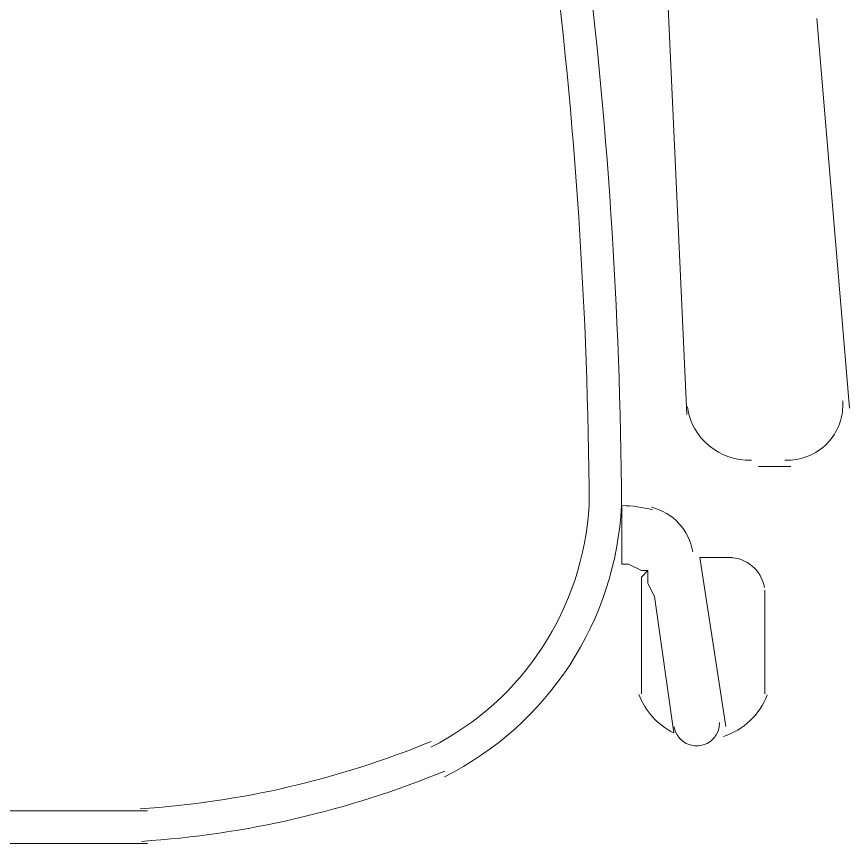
# Model space of a CAD drawing. Header units: metres. Extents: x 29 to 86.9, y -23.2 to 39.7.
# Drawn here: x 73.2601 to 73.5736, y -17.4978 to -17.1866 of the extents above; entities that cross this region are included whole.
import ezdxf

# ---------------------------------------------------------------- set-up
doc = ezdxf.new("R2010")
doc.units = ezdxf.units.M
doc.header["$LTSCALE"] = 100
doc.layers.get('0').update_dxf_attribs({"color": 254})
doc.layers.add('Arqui', color=8, linetype='Continuous', lineweight=0)

# ---------------------------------------------------------------- blocks, each defined once
blk = doc.blocks.new('A$C9582355f')
at = {"layer": 'Arqui'}
for points in [[(44.4384747529736, 5.691178912201849, 0.2703998475503729), (44.5051493414216, 5.79336478653795, 0.0296097286213131), (44.49068926675756, 6.012208862330226)], [(44.54019048516551, 6.008287856306197, 0.3865970293387336), (44.52241953276558, 5.986497511394191), (44.52975633276554, 5.827533511393995)], [(44.51680463081362, 5.791731565946066, 0.05835826122097069), (44.50530033276556, 5.793295111393945), (44.50530033276556, 5.781067111393895), (44.50530033276556, 5.771284711393946), (44.50774593276554, 5.771284711393946), (44.51263713276552, 5.768839111393845), (44.51508273276562, 5.768839111393845), (44.51508273276562, 5.763947911394098), (44.51752833276561, 5.759056711393896), (44.52486513276557, 5.707699111394049, -0.1951783591155362), (44.51171426114962, 5.722221133105904)], [(44.14402742323756, 5.693358015169906, 0.08177025660686682), (44.25829473276559, 5.666123911394152), (44.29253313276553, 5.666123911394152), (44.32677153276558, 5.666123911394152)]]:
    blk.add_lwpolyline(points, format="xyb", dxfattribs=at)
for points in [[(44.59089633276557, 5.829979111394096), (44.57866833276552, 5.976715111394242)], [(44.55665793276552, 5.807968711394096), (44.56888593276557, 5.807968711394096)], [(44.54442993276558, 5.71014471139415), (44.53464753276552, 5.773730311394047), (44.54687553276557, 5.773730311394047)], [(44.51263713276552, 5.7223727113942), (44.51263713276552, 5.763947911394098), (44.51263713276552, 5.766393511394199), (44.51508273276562, 5.768839111393845)], [(44.55910353276562, 5.761502311393997), (44.55910353276562, 5.7223727113942)], [(44.26074033276558, 5.678351911394202), (44.29253313276553, 5.678351911394202), (44.32677153276558, 5.678351911394202)]]:
    blk.add_lwpolyline(points, dxfattribs=at)
blk.add_lwpolyline([(44.43338819844558, 5.702308348681981, 0.2684717099790055), (44.49291884690962, 5.793631454761908, -0.2684717099790055)], format="xyb", close=True, dxfattribs=at)
for centre, radius, start, end in [((42.65032631648381, 5.779844426991531), 1.842746069768787, 0.4229731920603979, 7.174122096823408), ((44.55298951917467, 5.833647516394194), 0.02323319527338536, 187.9596095292509, 272.6807054338122), ((44.56766313122029, 5.831201921565935), 0.02078760275000707, 267.1051340588424, 4.411162828761448), ((44.51141437374571, 5.772507553430842), 0.0207875472544929, 9.277827720182728, 75.99248074424457), ((44.54565272978476, 5.760279499529133), 0.01345081186499578, 9.096673690192686, 89.99998730279418), ((44.5358703129545, 5.730932304994894), 0.02567880657965265, 287.2430908737869, 339.8346185658951), ((44.53342473868196, 5.711367505765338), 0.008559599351616987, 188.9702853934803, 1.829095453273598), ((44.30109293689117, 6.026848855886328), 0.348496931636432, 273.7682892936967, 292.335239938226), ((44.30109281773554, 6.026849399289858), 0.3607254773863935, 273.7078761152133, 292.4066368968666)]:
    blk.add_arc(centre, radius, start, end, dxfattribs=at)

msp = doc.modelspace()

# ---------------------------------------------------------------- block references
msp.add_blockref('A$C9582355f', (28.98266172889876, -23.16396569870889))

doc.saveas('drawing.dxf')
